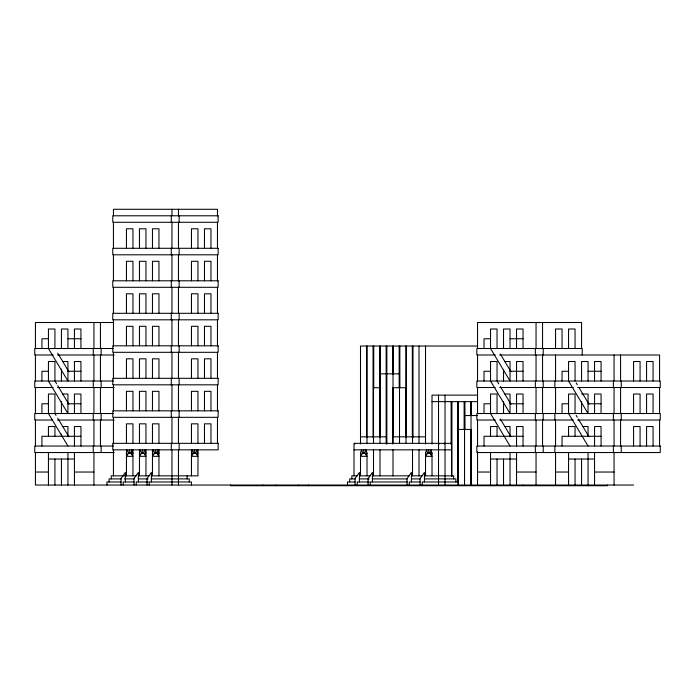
<?xml version="1.0" encoding="UTF-8"?>
<svg xmlns="http://www.w3.org/2000/svg" width="695" height="695" viewBox="0 0 695 695"><rect width="100%" height="100%" fill="white"/><g stroke="black" fill="none" stroke-linecap="round" stroke-linejoin="round"><path stroke-width="1.04" d="M140.538 454.712L139.452 453.088L140.538 449.839L141.615 453.088L139.452 456.337L145.95 456.337L143.787 453.088L144.873 449.839L145.95 453.088L144.873 454.712M192.55 454.712L191.464 453.088L192.55 449.839L193.627 453.088L191.464 456.337L197.962 456.337L195.799 453.088L196.885 449.839L197.962 453.088L196.885 454.712M360.505 475.849L360.505 453.088L361.582 449.839L362.668 453.088L360.505 456.337L367.003 456.337L364.84 453.088L365.918 449.839L367.003 453.088L367.003 475.849M425.522 475.849L425.522 453.088L426.6 449.839L427.686 453.088L425.522 456.337L432.021 456.337L429.849 453.088L430.935 449.839L432.021 453.088L432.021 475.849M127.533 454.712L126.447 453.088L127.533 449.839L128.618 453.088L126.447 456.337L132.953 456.337L130.782 453.088L131.868 449.839L132.953 453.088L131.868 454.712M153.534 454.712L152.457 453.088L153.534 449.839L154.62 453.088L152.457 456.337L158.955 456.337L156.792 453.088L157.869 449.839L158.955 453.088L157.869 454.712M365.918 454.712L367.003 453.088M430.935 454.712L432.021 453.088M451.524 476.509L451.524 443.341L450.847 444.018L450.847 443.341M113.441 322.506L35.428 322.506L35.428 348.508M48.433 338.752L41.926 338.752L41.926 348.508M67.936 338.752L80.941 338.752M490.531 338.752L484.033 338.752L484.033 348.508M510.034 338.752L523.04 338.752M477.534 346.032L360.505 346.032L360.505 444.018M113.441 348.508L34.75 348.508L34.75 355.006L53.168 355.006M57.503 355.006L114.119 355.006M495.274 355.006L476.857 355.006L476.857 348.508L582.228 348.508L582.228 355.006M499.609 355.006L659.572 355.006L659.572 381.016M62.515 361.513L67.936 361.513L67.936 381.016L48.433 348.508L48.433 329.004L54.931 329.004L54.931 348.508M504.622 361.513L510.034 361.513L510.034 381.016L490.531 348.508L490.531 329.004L497.038 329.004L497.038 348.508M48.433 371.26L41.926 371.26L41.926 381.016M67.936 371.26L80.941 371.26M490.531 371.26L484.033 371.26L484.033 381.016M510.034 371.26L523.04 371.26M568.553 371.26L562.047 371.26L562.047 381.016M588.057 371.26L601.062 371.26M113.441 381.016L34.75 381.016L34.75 387.515L53.168 387.515M57.503 387.515L114.119 387.515M495.274 387.515L476.857 387.515L476.857 381.016L660.25 381.016L660.25 387.515L577.623 387.515M499.609 387.515L573.288 387.515M380.347 387.732L373.51 387.732L373.51 443.341M62.515 394.022L67.936 394.022L67.936 413.525L48.433 381.016L48.433 361.513L54.931 361.513L54.931 381.016L56.608 383.805M504.622 394.022L510.034 394.022L510.034 413.525L490.531 381.016L490.531 361.513L497.038 361.513L497.038 381.016M581.559 394.022L588.057 394.022L588.057 413.525L568.553 381.016L568.553 361.513L575.052 361.513L575.052 381.016M477.534 395.134L432.021 395.134L432.021 444.018M432.021 401.632L477.534 401.632M48.433 403.769L41.926 403.769L41.926 413.525M67.936 403.769L80.941 403.769M490.531 403.769L484.033 403.769L484.033 413.525M510.034 403.769L523.04 403.769M568.553 403.769L562.047 403.769L562.047 413.525M588.057 403.769L601.062 403.769M113.441 413.525L34.75 413.525L34.75 420.023L52.768 420.023M477.534 415.541L464.529 415.541L464.529 485.041M57.503 420.023L114.119 420.023M495.274 420.023L476.857 420.023L476.857 413.525L660.25 413.525L660.25 420.023L577.623 420.023M499.609 420.023L573.288 420.023M62.515 426.53L67.936 426.53L67.936 436.278M504.622 426.53L510.034 426.53L510.034 436.278M582.636 426.53L588.057 426.53L588.057 436.278M80.941 436.278L41.926 436.278L41.926 446.034M523.04 436.278L484.033 436.278L484.033 446.034M601.062 436.278L562.047 436.278L562.047 446.034M360.505 436.834L386.507 436.834L386.507 443.341M425.522 436.834L393.014 436.834L393.014 443.341M451.524 443.341L353.998 443.341L353.998 475.849M113.441 446.034L34.75 446.034L34.75 452.532L114.119 452.532M353.998 449.839L451.524 449.839M128.618 453.088L131.868 453.088M141.615 453.088L143.787 453.088M154.62 453.088L157.869 453.088M192.55 453.088L195.799 453.088M362.668 453.088L364.84 453.088M427.686 453.088L430.935 453.088M48.433 459.03L74.435 459.03M490.531 459.03L516.541 459.03M568.553 459.03L594.555 459.03M35.428 472.035L48.433 472.035M74.435 472.035L93.938 472.035M477.534 472.035L490.531 472.035M516.541 472.035L536.045 472.035M555.548 472.035L568.553 472.035M594.555 472.035L614.059 472.035M136.203 475.849L111.278 475.849L111.278 478.907M138.366 475.849L149.208 475.849M151.371 475.849L197.962 475.849L197.962 449.839M357.256 475.849L351.835 475.849L351.835 478.907M359.419 475.849L370.253 475.849M372.424 475.849L409.268 475.849M411.431 475.849L422.265 475.849M424.437 475.849L453.687 475.849L453.687 478.907M121.034 478.907L109.115 478.907L109.115 481.974M124.283 478.907L134.031 478.907M138.366 478.907L148.122 478.907M151.371 478.907L189.301 478.907L189.301 481.974M355.084 478.907L349.663 478.907L349.663 481.974M359.419 478.907L369.175 478.907M372.424 478.907L407.096 478.907M411.431 478.907L420.101 478.907M424.437 478.907L455.859 478.907L455.859 481.974M121.034 481.974L106.943 481.974L106.943 485.041M134.031 481.974L123.197 481.974L123.197 485.041M148.122 481.974L136.203 481.974L136.203 485.041M355.084 481.974L347.5 481.974L347.5 485.041M369.175 481.974L357.256 481.974L357.256 485.041M407.096 481.974L370.253 481.974L370.253 485.041M420.101 481.974L409.268 481.974L409.268 485.041M458.022 481.974L422.265 481.974L422.265 485.041M633.571 485.041L35.428 485.041L35.428 452.532M425.522 453.088L426.6 454.712M360.505 453.088L361.582 454.712M576.164 382.876L577.284 384.735M578.952 387.515L588.986 404.238M576.164 415.384L577.284 417.235M578.396 419.094L588.986 436.747M588.057 446.034L568.553 413.525L568.553 394.022L575.052 394.022L575.052 413.525M500.383 354.076L510.964 371.729M497.594 381.946L498.706 383.805M500.383 386.585L510.964 404.238M500.383 419.094L510.964 436.747M510.034 446.034L490.531 413.525L490.531 394.022L497.038 394.022L497.038 413.525M57.72 353.156L68.866 371.729M57.72 385.656L68.866 404.238M56.043 415.384L54.931 413.525L54.931 394.022L48.433 394.022L48.433 413.525L67.936 446.034M57.72 418.164L68.866 436.747M659.572 387.515L659.572 413.525M659.572 420.023L659.572 446.034M653.074 381.016L653.074 361.513L646.567 361.513L646.567 381.016M653.074 413.525L653.074 394.022L646.567 394.022L646.567 413.525M653.074 446.034L653.074 426.53L646.567 426.53L646.567 446.034M640.069 381.016L640.069 361.513L633.571 361.513L633.571 381.016M640.069 413.525L640.069 394.022L633.571 394.022L633.571 413.525M640.069 446.034L640.069 426.53L633.571 426.53L633.571 446.034M621.243 381.016L621.243 387.515M621.243 413.525L621.243 420.023M621.243 446.034L621.243 452.532M620.566 355.006L620.566 381.016M620.566 387.515L620.566 413.525M620.566 420.023L620.566 446.034M614.059 355.006L614.059 381.016M614.059 387.515L614.059 413.525M614.059 420.023L614.059 446.034M614.059 452.532L614.059 485.041M613.381 381.016L613.381 387.515M613.381 413.525L613.381 420.023M613.381 446.034L613.381 452.532M607.56 485.041L607.56 485.718L230.471 485.718L230.471 485.041M601.062 381.016L601.062 361.513L594.555 361.513L594.555 381.016M601.062 413.525L601.062 394.022L594.555 394.022L594.555 413.525M601.062 446.034L601.062 426.53L594.555 426.53L594.555 446.034M594.555 452.532L594.555 485.041M588.057 381.016L588.057 361.513L581.559 361.513L581.559 381.016M588.057 452.532L588.057 485.718M581.559 348.508L581.559 322.506L477.534 322.506L477.534 348.508M581.559 401.606L581.559 413.525M581.559 459.03L581.559 485.041M575.052 348.508L575.052 329.004L568.553 329.004L568.553 348.508M575.052 436.278L575.052 426.53L568.553 426.53L568.553 436.278M575.052 459.03L575.052 485.718M568.553 452.532L568.553 485.041M562.047 348.508L562.047 329.004L555.548 329.004L555.548 348.508M555.548 355.006L555.548 381.016M555.548 387.515L555.548 413.525M555.548 420.023L555.548 446.034M555.548 452.532L555.548 485.041M554.871 381.016L554.871 387.515M554.871 413.525L554.871 420.023M554.871 446.034L554.871 452.532M543.221 348.508L543.221 355.006M543.221 381.016L543.221 387.515M543.221 413.525L543.221 420.023M543.221 446.034L543.221 452.532M542.543 322.506L542.543 348.508M542.543 355.006L542.543 381.016M542.543 387.515L542.543 413.525M542.543 420.023L542.543 446.034M536.045 322.506L536.045 348.508M536.045 355.006L536.045 381.016M536.045 387.515L536.045 413.525M536.045 420.023L536.045 446.034M536.045 452.532L536.045 485.718M535.367 348.508L535.367 355.006M535.367 381.016L535.367 387.515M535.367 413.525L535.367 420.023M535.367 446.034L535.367 452.532M523.04 348.508L523.04 329.004L516.541 329.004L516.541 348.508M523.04 381.016L523.04 361.513L516.541 361.513L516.541 381.016M523.04 413.525L523.04 394.022L516.541 394.022L516.541 413.525M523.04 446.034L523.04 426.53L516.541 426.53L516.541 446.034M523.04 485.041L523.04 485.718M516.541 452.532L516.541 485.041M510.034 348.508L510.034 329.004L503.536 329.004L503.536 348.508M510.034 452.532L510.034 485.041M503.536 370.183L503.536 381.016M503.536 401.606L503.536 413.525M503.536 459.03L503.536 485.041M497.038 436.278L497.038 426.53L490.531 426.53L490.531 436.278M497.038 459.03L497.038 485.041M490.531 452.532L490.531 485.718M477.534 354.572L477.534 381.26M477.534 387.515L477.534 413.525M477.534 419.815L477.534 446.546M477.534 451.889L477.534 485.041M471.436 401.632L471.436 415.541M471.436 485.041L471.436 429.44L458.022 429.44L458.022 485.041M471.028 415.541L471.028 429.44M470.619 401.632L470.619 415.541M470.619 429.44L470.619 485.041M464.938 401.632L464.938 429.44M464.121 401.632L464.121 429.44M458.431 401.632L458.431 485.041M457.623 401.632L457.623 481.791M451.932 401.632L451.932 476.37M451.116 401.632L451.116 443.879M445.026 395.134L445.026 485.041M444.348 443.341L444.348 444.018M439.197 443.341L439.197 444.018M438.519 395.134L438.519 485.041M428.772 449.839L428.772 453.088M425.522 346.032L425.522 444.018M424.437 481.974L424.437 472.409L420.101 478.542L420.101 485.041M419.016 346.032L419.016 443.341M419.016 449.839L419.016 475.849M413.012 346.032L413.012 437.555M412.517 436.834L412.517 443.341M412.517 449.839L412.517 475.849M412.335 346.032L412.335 437.555M411.431 481.974L411.431 472.409L407.096 478.542L407.096 485.041M406.471 346.032L406.471 437.555M406.01 443.341L406.01 387.732L392.675 387.732L392.675 444.018M405.784 346.032L405.784 437.555M399.851 346.032L399.851 387.732M399.512 443.341L399.512 373.832L380.009 373.832L380.009 387.732M399.173 346.032L399.173 387.732M393.353 346.032L393.353 373.832M393.353 387.732L393.353 437.52M393.014 373.832L393.014 387.732M393.014 449.839L393.014 475.849M392.675 346.032L392.675 373.832M386.846 346.032L386.846 444.018M386.168 346.032L386.168 444.018M380.347 346.032L380.347 437.52M380.009 436.834L380.009 443.341M380.009 449.839L380.009 475.849M379.67 346.032L379.67 437.52M373.736 346.032L373.736 388.027M373.51 449.839L373.51 475.849M373.05 346.032L373.05 437.555M372.424 481.974L372.424 472.409L368.089 478.542L368.089 485.041M367.186 346.032L367.186 437.555M367.003 436.834L367.003 443.341M366.508 346.032L366.508 437.555M363.754 449.839L363.754 453.088M359.419 481.974L359.419 472.409L355.084 478.542L355.084 485.041M354.676 443.341L354.676 444.018M308.493 485.041L308.493 485.718M298.737 485.041L298.737 485.718M275.985 485.041L275.985 485.718M262.979 485.041L262.979 485.718M217.465 215.789L217.465 209.282L113.441 209.282L113.441 215.789M217.465 222.287L217.465 248.289M217.465 254.796L217.465 280.797M217.465 287.304L217.465 313.306M217.465 319.813L217.465 345.815M217.465 352.313L217.465 378.323M217.465 384.822L217.465 410.832M217.465 417.33L217.465 443.341M210.967 248.289L210.967 228.785L204.469 228.785L204.469 248.289M210.967 280.797L210.967 261.294L204.469 261.294L204.469 280.797M210.967 313.306L210.967 293.803L204.469 293.803L204.469 313.306M210.967 345.815L210.967 326.311L204.469 326.311L204.469 345.815M210.967 378.323L210.967 358.82L204.469 358.82L204.469 378.323M210.967 410.832L210.967 391.328L204.469 391.328L204.469 410.832M210.967 443.341L210.967 423.837L204.469 423.837L204.469 443.341M197.962 248.289L197.962 228.785L191.464 228.785L191.464 248.289M197.962 280.797L197.962 261.294L191.464 261.294L191.464 280.797M197.962 313.306L197.962 293.803L191.464 293.803L191.464 313.306M197.962 345.815L197.962 326.311L191.464 326.311L191.464 345.815M197.962 378.323L197.962 358.82L191.464 358.82L191.464 378.323M197.962 410.832L197.962 391.328L191.464 391.328L191.464 410.832M197.962 443.341L197.962 423.837L191.464 423.837L191.464 443.341M194.713 449.839L194.713 453.088M191.464 449.839L191.464 475.849M191.464 485.041L191.464 481.974L149.208 481.974L149.208 485.041M187.129 475.849L187.129 478.907M179.136 215.789L179.136 222.287M179.136 248.289L179.136 254.796M179.136 280.797L179.136 287.304M179.136 313.306L179.136 319.813M179.136 345.815L179.136 352.313M179.136 378.323L179.136 384.822M179.136 410.832L179.136 417.33M179.136 443.341L179.136 449.839M178.459 209.282L178.459 215.789M178.459 222.287L178.459 248.289M178.459 254.796L178.459 280.797M178.459 287.304L178.459 313.306M178.459 319.813L178.459 345.815M178.459 352.313L178.459 378.323M178.459 384.822L178.459 410.832M178.459 417.33L178.459 443.341M178.459 449.839L178.459 485.041M171.96 209.282L171.96 215.789M171.96 222.287L171.96 248.289M171.96 254.796L171.96 280.797M171.96 287.304L171.96 313.306M171.96 319.813L171.96 345.815M171.96 352.313L171.96 378.323M171.96 384.822L171.96 410.832M171.96 417.33L171.96 443.341M171.96 449.839L171.96 485.041M171.283 215.789L171.283 222.287M171.283 248.289L171.283 254.796M171.283 280.797L171.283 287.304M171.283 313.306L171.283 319.813M171.283 345.815L171.283 352.313M171.283 378.323L171.283 384.822M171.283 410.832L171.283 417.33M171.283 443.341L171.283 449.839M158.955 248.289L158.955 228.785L152.457 228.785L152.457 248.289M158.955 280.797L158.955 261.294L152.457 261.294L152.457 280.797M158.955 313.306L158.955 293.803L152.457 293.803L152.457 313.306M158.955 345.815L158.955 326.311L152.457 326.311L152.457 345.815M158.955 378.323L158.955 358.82L152.457 358.82L152.457 378.323M158.955 410.832L158.955 391.328L152.457 391.328L152.457 410.832M158.955 443.341L158.955 423.837L152.457 423.837L152.457 443.341M158.955 449.839L158.955 475.849M155.706 449.839L155.706 453.088M152.457 449.839L152.457 475.849M151.371 481.974L151.371 472.409L147.036 478.542L147.036 485.041M145.95 248.289L145.95 228.785L139.452 228.785L139.452 248.289M145.95 280.797L145.95 261.294L139.452 261.294L139.452 280.797M145.95 313.306L145.95 293.803L139.452 293.803L139.452 313.306M145.95 345.815L145.95 326.311L139.452 326.311L139.452 345.815M145.95 378.323L145.95 358.82L139.452 358.82L139.452 378.323M145.95 410.832L145.95 391.328L139.452 391.328L139.452 410.832M145.95 443.341L145.95 423.837L139.452 423.837L139.452 443.341M145.95 449.839L145.95 475.849M142.701 449.839L142.701 453.088M139.452 449.839L139.452 475.849M138.366 481.974L138.366 472.409L134.031 478.542L134.031 485.041M132.953 248.289L132.953 228.785L126.447 228.785L126.447 248.289M132.953 280.797L132.953 261.294L126.447 261.294L126.447 280.797M132.953 313.306L132.953 293.803L126.447 293.803L126.447 313.306M132.953 345.815L132.953 326.311L126.447 326.311L126.447 345.815M132.953 378.323L132.953 358.82L126.447 358.82L126.447 378.323M132.953 410.832L132.953 391.328L126.447 391.328L126.447 410.832M132.953 443.341L132.953 423.837L126.447 423.837L126.447 443.341M132.953 449.839L132.953 475.849M129.696 449.839L129.696 453.088M126.447 449.839L126.447 475.849M125.361 481.974L125.361 472.409L121.034 478.542L121.034 485.041M113.441 222.287L113.441 248.289M113.441 254.796L113.441 280.797M113.441 287.304L113.441 313.306M113.441 319.813L113.441 346.345M113.441 352.313L113.441 378.844M113.441 384.822L113.441 411.353M113.441 417.33L113.441 443.862M113.441 449.839L113.441 475.849M101.123 348.508L101.123 355.006M101.123 381.016L101.123 387.515M101.123 413.525L101.123 420.023M101.123 446.034L101.123 452.532M100.445 322.506L100.445 348.508M100.445 355.006L100.445 381.016M100.445 387.515L100.445 413.525M100.445 420.023L100.445 446.034M93.938 322.506L93.938 348.508M93.938 355.006L93.938 381.016M93.938 387.515L93.938 413.525M93.938 420.023L93.938 446.034M93.938 452.532L93.938 485.041M93.26 348.508L93.26 355.006M93.26 381.016L93.26 387.515M93.26 413.525L93.26 420.023M93.26 446.034L93.26 452.532M80.941 348.508L80.941 329.004L74.435 329.004L74.435 348.508M80.941 381.016L80.941 361.513L74.435 361.513L74.435 381.016M80.941 413.525L80.941 394.022L74.435 394.022L74.435 413.525M80.941 446.034L80.941 426.53L74.435 426.53L74.435 446.034M74.435 452.532L74.435 485.041M67.936 348.508L67.936 329.004L61.429 329.004L61.429 348.508M67.936 452.532L67.936 485.041M61.429 369.097L61.429 381.016M61.429 401.606L61.429 413.525M61.429 434.114L61.429 436.278M61.429 459.03L61.429 485.041M54.931 436.278L54.931 426.53L48.433 426.53L48.433 436.278M54.931 459.03L54.931 485.041M48.433 452.532L48.433 485.041M35.428 355.006L35.428 381.016M35.428 387.515L35.428 413.525M35.428 420.023L35.428 446.034M218.143 215.789L112.772 215.789L112.772 222.287L218.143 222.287L218.143 215.789M218.143 248.289L112.772 248.289L112.772 254.796L218.143 254.796L218.143 248.289M218.143 280.797L112.772 280.797L112.772 287.304L218.143 287.304L218.143 280.797M218.143 313.306L112.772 313.306L112.772 319.813L218.143 319.813L218.143 313.306M218.143 345.815L112.772 345.815L112.772 352.313L218.143 352.313L218.143 345.815M218.143 378.323L112.772 378.323L112.772 384.822L218.143 384.822L218.143 378.323M218.143 410.832L112.772 410.832L112.772 417.33L218.143 417.33L218.143 410.832M218.143 443.341L112.772 443.341L112.772 449.839L218.143 449.839L218.143 443.341M660.25 446.034L476.857 446.034L476.857 452.532L660.25 452.532L660.25 446.034"/></g></svg>
